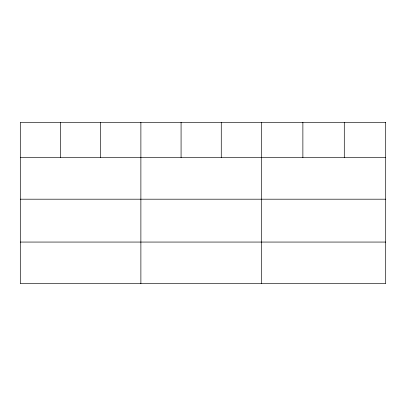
<?xml version="1.0" encoding="UTF-8"?>
<svg xmlns="http://www.w3.org/2000/svg" width="406" height="406" viewBox="0 0 406 406"><rect width="100%" height="100%" fill="white"/><g stroke="black" fill="none" stroke-linecap="round" stroke-linejoin="round"><path stroke-width="0.61" d="M20.3 157.589L385.7 157.589M20.3 199.194L385.7 199.194M20.3 242.062L385.7 242.062M344.288 122.328L344.288 157.589M302.876 122.328L302.876 157.589M261.464 122.328L261.464 283.672M221.27 122.328L221.27 157.589M181.076 122.328L181.076 157.589M140.882 122.328L140.882 283.672M100.688 122.328L100.688 157.589M60.494 122.328L60.494 157.589M385.7 122.328L20.3 122.328L20.3 283.672L385.7 283.672L385.7 122.328"/></g></svg>
